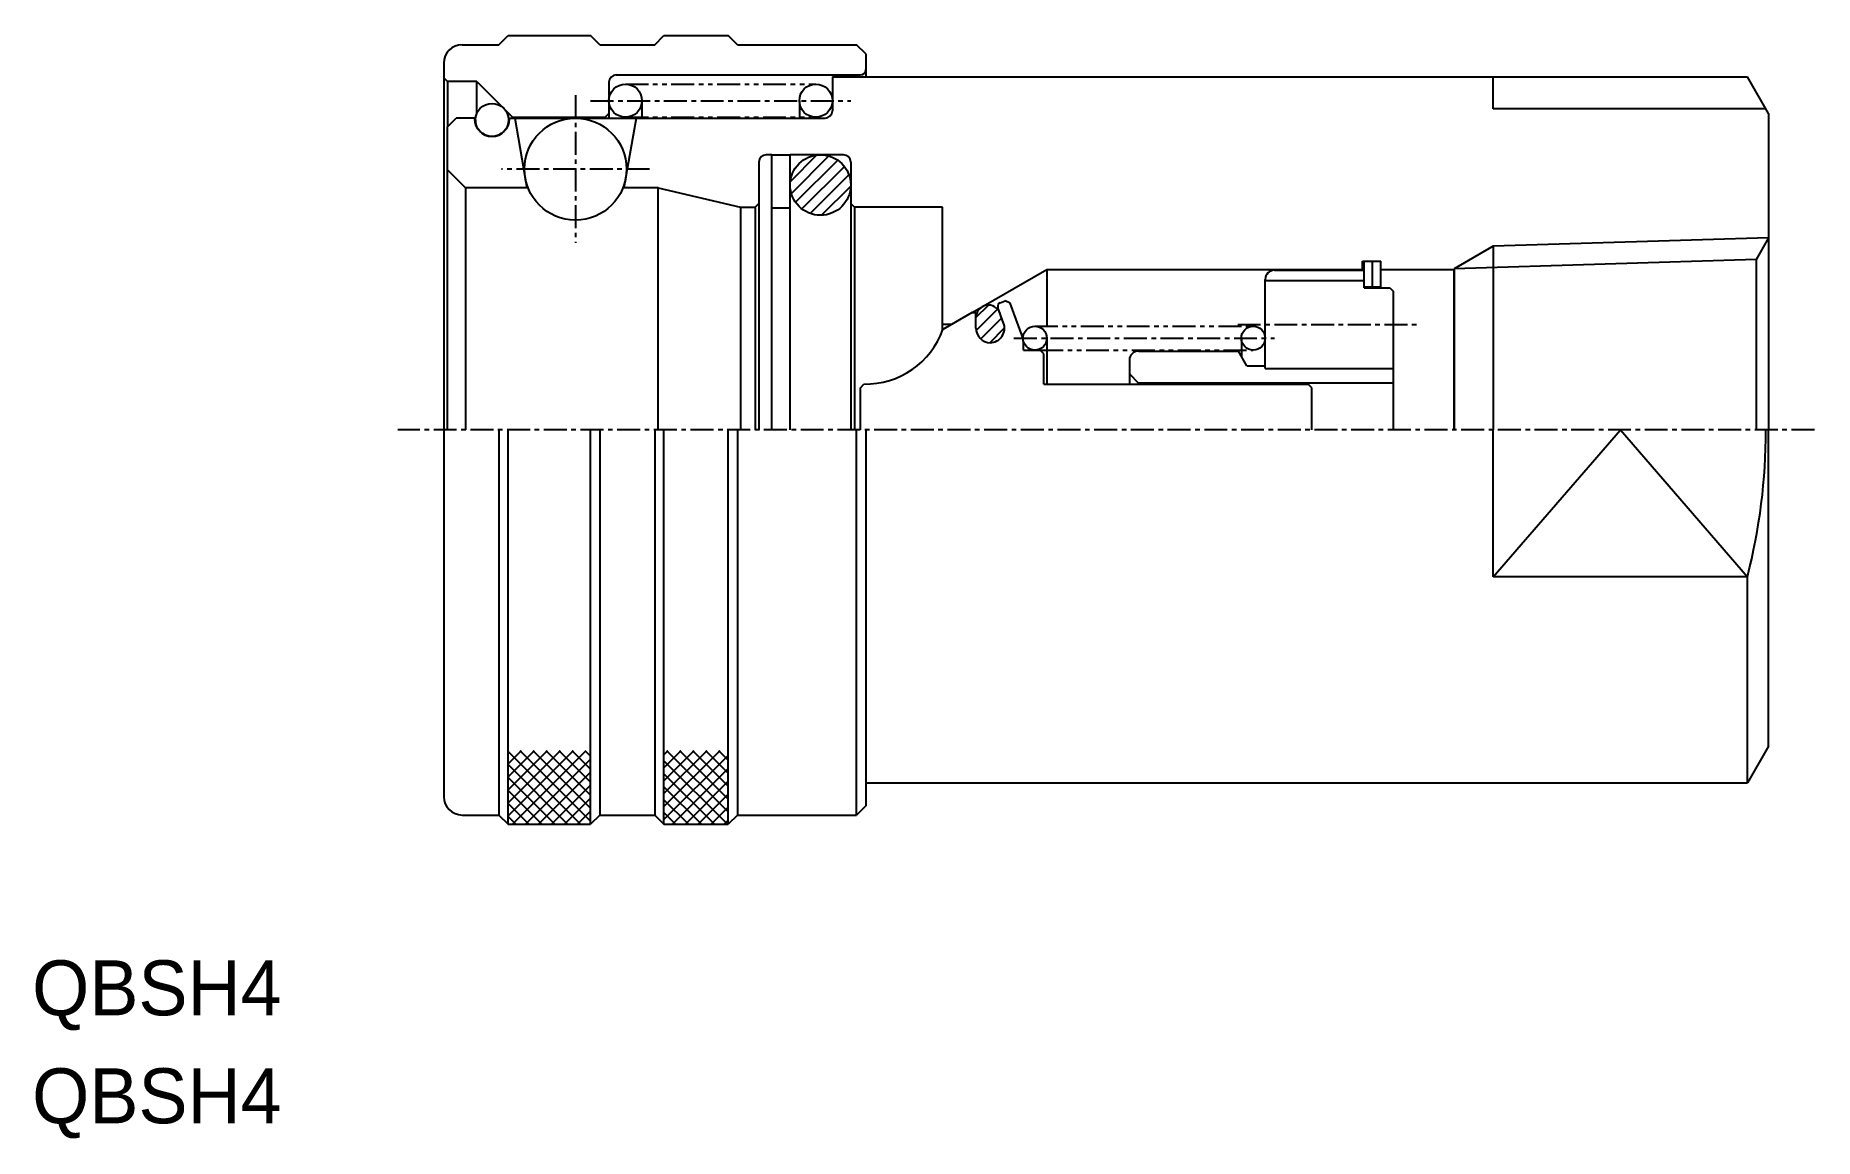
# Model space of a CAD drawing. Extents: x 100.3 to 197.2, y 154.1 to 214.3.
import ezdxf
from ezdxf.enums import TextEntityAlignment as Align

# ---------------------------------------------------------------- set-up
doc = ezdxf.new("R2010")
doc.units = 0
doc.linetypes.add('CENTER', pattern=[2, 1.25, -0.25, 0.25, -0.25])
doc.linetypes.add('PHANTOM', pattern=[2.5, 1.25, -0.25, 0.25, -0.25, 0.25, -0.25])
doc.layers.get('0').update_dxf_attribs({"linetype": 'CONTINUOUS'})
doc.layers.add('CENTER', color=1, linetype='CENTER')

msp = doc.modelspace()

# ---------------------------------------------------------------- linework, layer by layer
at = {"color": 7, "linetype": 'CONTINUOUS'}
for p, q in [((125.512, 213.774), (126.012, 214.274)), ((126.012, 214.274), (130.512, 214.274)), ((131.012, 213.774), (130.512, 214.274)), ((134.012, 213.774), (134.512, 214.274)), ((134.512, 214.274), (138.012, 214.274)), ((138.512, 213.774), (138.012, 214.274)), ((123.512, 213.774), (125.512, 213.774)), ((131.012, 213.774), (134.012, 213.774)), ((138.512, 213.774), (145.012, 213.774)), ((145.512, 213.274), (145.012, 213.774)), ((122.512, 212.774), (122.512, 192.774)), ((145.512, 213.274), (145.512, 212.024)), ((122.512, 211.974), (122.712, 211.774)), ((122.712, 211.774), (122.712, 209.297)), ((124.312, 211.774), (122.712, 211.774)), ((124.312, 211.774), (126.262, 209.824)), ((124.312, 210.029), (124.312, 211.774)), ((131.512, 211.724), (131.512, 209.774)), ((131.912, 212.124), (145.212, 212.124)), ((143.689, 212.024), (193.557, 212.024)), ((143.689, 212.024), (143.689, 210.174)), ((179.712, 210.274), (179.712, 212.024)), ((194.712, 210.024), (193.557, 212.024)), ((133.312, 210.724), (133.312, 209.774)), ((141.889, 210.724), (141.889, 209.774)), ((122.689, 209.274), (123.189, 209.774)), ((124.189, 209.774), (123.189, 209.774)), ((124.189, 209.774), (124.189, 209.724)), ((124.239, 209.674), (124.239, 209.42)), ((126.039, 209.674), (126.039, 209.42)), ((126.089, 209.774), (143.289, 209.774)), ((126.089, 209.774), (126.089, 209.724)), ((126.262, 209.824), (131.312, 209.824)), ((126.262, 209.824), (126.262, 209.774)), ((126.376, 209.774), (127.046, 205.974)), ((131.512, 210.024), (131.312, 209.824)), ((131.312, 209.824), (131.312, 209.774)), ((133.002, 209.774), (132.332, 205.974)), ((194.568, 210.274), (179.712, 210.274)), ((194.712, 210.024), (194.712, 192.774)), ((122.689, 209.274), (122.689, 192.774)), ((140.389, 207.774), (140.089, 207.774)), ((140.389, 192.774), (140.389, 207.774)), ((140.389, 207.774), (141.389, 207.774)), ((141.389, 192.774), (141.389, 207.774)), ((144.289, 207.774), (141.389, 207.774)), ((122.689, 206.974), (123.689, 205.974)), ((139.689, 207.374), (139.689, 192.774)), ((144.689, 207.374), (144.689, 192.774)), ((123.689, 205.974), (123.689, 192.774)), ((127.103, 205.974), (123.689, 205.974)), ((134.189, 205.974), (132.275, 205.974)), ((134.189, 192.774), (134.189, 205.974)), ((134.189, 205.974), (138.678, 204.924)), ((138.678, 204.924), (138.678, 192.774)), ((138.678, 204.924), (139.489, 204.924)), ((139.689, 205.124), (139.489, 204.924)), ((139.489, 204.924), (139.489, 192.774)), ((140.389, 204.874), (141.389, 204.874)), ((144.689, 205.124), (144.889, 204.924)), ((144.889, 204.924), (144.889, 192.774)), ((149.689, 204.924), (144.889, 204.924)), ((149.689, 198.18), (149.689, 204.924)), ((179.712, 202.783), (179.712, 192.774)), ((194.712, 203.252), (194.029, 202.068)), ((172.589, 201.974), (173.589, 201.974)), ((172.589, 201.474), (172.589, 201.974)), ((172.679, 201.474), (172.679, 201.974)), ((173.134, 200.524), (173.134, 201.974)), ((173.589, 200.524), (173.589, 201.974)), ((194.029, 202.068), (177.584, 201.555)), ((194.029, 202.068), (194.029, 192.774)), ((151.315, 199.174), (155.385, 201.524)), ((155.385, 201.524), (172.589, 201.524)), ((155.385, 201.524), (155.385, 198.424)), ((167.279, 196.124), (167.279, 200.974)), ((167.279, 200.924), (172.679, 200.924)), ((167.779, 201.474), (172.679, 201.474)), ((172.679, 200.524), (172.679, 201.474)), ((173.589, 201.524), (177.554, 201.524)), ((177.584, 201.555), (177.554, 201.524)), ((177.554, 201.524), (177.554, 192.774)), ((177.584, 201.555), (177.584, 192.774)), ((152.833, 199.707), (153.115, 199.81)), ((153.372, 199.69), (153.115, 199.81)), ((172.679, 200.574), (173.589, 200.574)), ((172.679, 200.524), (174.079, 200.524)), ((174.079, 200.524), (174.279, 200.324)), ((174.279, 192.774), (174.279, 200.324)), ((151.315, 199.174), (149.715, 198.25)), ((151.315, 199.174), (151.515, 199.174)), ((151.515, 198.324), (151.515, 199.174)), ((153.024, 198.598), (152.714, 199.451)), ((154.025, 197.896), (153.372, 199.69)), ((150.189, 198.524), (149.689, 198.524)), ((154.115, 197.124), (154.115, 197.383)), ((154.115, 197.124), (155.015, 197.124)), ((155.215, 196.924), (155.015, 197.124)), ((155.215, 195.274), (155.215, 196.924)), ((155.379, 197.774), (155.379, 195.274)), ((155.385, 197.124), (155.385, 195.274)), ((160.379, 197.074), (165.817, 197.074)), ((166.279, 196.274), (165.817, 197.074)), ((165.979, 197.774), (165.979, 196.794)), ((159.879, 196.574), (159.879, 195.274)), ((166.279, 196.274), (167.279, 196.274)), ((167.279, 196.124), (174.279, 196.124)), ((145.215, 195.074), (145.408, 195.267)), ((145.215, 192.774), (145.215, 195.074)), ((155.215, 195.274), (169.615, 195.274)), ((159.879, 195.824), (160.379, 195.324)), ((174.279, 195.324), (160.379, 195.324)), ((160.379, 195.324), (160.379, 195.274)), ((169.815, 195.074), (169.615, 195.274)), ((169.815, 192.774), (169.815, 195.074)), ((122.512, 192.774), (122.512, 172.774)), ((125.512, 192.774), (125.512, 171.774)), ((126.012, 171.274), (126.012, 192.774)), ((130.512, 171.274), (130.512, 192.774)), ((131.012, 192.774), (131.012, 171.774)), ((134.012, 192.774), (134.012, 171.774)), ((134.512, 171.274), (134.512, 192.774)), ((138.012, 171.274), (138.012, 192.774)), ((138.512, 192.774), (138.512, 171.774)), ((145.012, 171.774), (145.012, 192.774)), ((145.512, 192.774), (145.512, 172.274)), ((179.712, 184.755), (186.635, 192.774)), ((179.712, 184.755), (179.712, 192.774)), ((186.635, 192.774), (193.557, 184.755)), ((194.712, 175.524), (194.712, 192.774)), ((193.557, 184.755), (179.712, 184.755)), ((193.557, 173.524), (193.557, 184.755)), ((194.712, 175.524), (193.557, 173.524)), ((145.512, 173.524), (193.557, 173.524)), ((123.512, 171.774), (125.512, 171.774)), ((125.512, 171.774), (126.012, 171.274)), ((131.012, 171.774), (130.512, 171.274)), ((131.012, 171.774), (134.012, 171.774)), ((134.012, 171.774), (134.512, 171.274)), ((138.512, 171.774), (138.012, 171.274)), ((138.512, 171.774), (145.012, 171.774)), ((145.512, 172.274), (145.012, 171.774)), ((126.012, 171.274), (130.512, 171.274)), ((134.512, 171.274), (138.012, 171.274))]:
    msp.add_line(p, q, dxfattribs=at)
at = {"color": 3, "linetype": 'PHANTOM'}
for p, q in [((132.412, 211.624), (142.789, 211.624)), ((132.412, 209.824), (142.789, 209.824)), ((154.729, 198.424), (166.629, 198.424)), ((155.015, 197.124), (166.629, 197.124))]:
    msp.add_line(p, q, dxfattribs=at)
at = {"color": 3, "linetype": 'CONTINUOUS'}
for p, q in [((141.4, 206.314), (142.85, 207.763)), ((141.455, 205.662), (143.502, 207.708)), ((141.684, 205.183), (143.98, 207.48)), ((142.028, 204.82), (144.343, 207.135)), ((142.485, 204.57), (144.593, 206.678)), ((143.097, 204.475), (144.688, 206.066)), ((179.712, 202.783), (177.584, 201.555)), ((194.712, 203.252), (179.712, 202.783)), ((151.515, 198.893), (152.198, 199.576)), ((151.525, 198.196), (152.689, 199.36)), ((151.772, 197.736), (152.92, 198.884)), ((152.269, 197.526), (153.072, 198.329)), ((129.555, 175.274), (126.012, 171.731)), ((128.848, 175.274), (126.012, 172.438)), ((128.141, 175.274), (126.012, 173.146)), ((127.434, 175.274), (126.012, 173.853)), ((126.726, 175.274), (126.012, 174.56)), ((126.019, 175.274), (126.012, 175.267)), ((129.969, 171.274), (126.012, 175.231)), ((129.262, 171.274), (126.012, 174.524)), ((130.262, 175.274), (126.262, 171.274)), ((130.512, 171.438), (126.676, 175.274)), ((130.512, 174.817), (126.969, 171.274)), ((130.512, 172.146), (127.383, 175.274)), ((130.512, 172.853), (128.09, 175.274)), ((130.512, 173.56), (128.797, 175.274)), ((130.512, 174.267), (129.505, 175.274)), ((130.512, 174.974), (130.212, 175.274)), ((137.555, 175.274), (134.512, 172.231)), ((136.848, 175.274), (134.512, 172.938)), ((136.141, 175.274), (134.512, 173.646)), ((135.434, 175.274), (134.512, 174.353)), ((134.726, 175.274), (134.512, 175.06)), ((138.012, 175.024), (134.512, 171.524)), ((137.969, 171.274), (134.512, 174.731)), ((138.012, 171.938), (134.676, 175.274)), ((138.012, 172.646), (135.383, 175.274)), ((138.012, 173.353), (136.09, 175.274)), ((138.012, 174.06), (136.797, 175.274)), ((138.012, 174.767), (137.505, 175.274)), ((128.555, 171.274), (126.012, 173.817)), ((130.512, 174.11), (127.676, 171.274)), ((137.262, 171.274), (134.512, 174.024)), ((138.012, 174.317), (134.969, 171.274)), ((138.012, 173.61), (135.676, 171.274)), ((127.848, 171.274), (126.012, 173.11)), ((130.512, 173.403), (128.383, 171.274)), ((130.512, 172.696), (129.09, 171.274)), ((136.555, 171.274), (134.512, 173.317)), ((135.848, 171.274), (134.512, 172.61)), ((138.012, 172.903), (136.383, 171.274)), ((127.141, 171.274), (126.012, 172.403)), ((126.434, 171.274), (126.012, 171.696)), ((130.512, 171.989), (129.797, 171.274)), ((135.141, 171.274), (134.512, 171.903)), ((138.012, 172.196), (137.09, 171.274)), ((130.512, 171.282), (130.505, 171.274)), ((138.012, 171.489), (137.797, 171.274))]:
    msp.add_line(p, q, dxfattribs=at)
at = {"color": 7, "linetype": 'CONTINUOUS'}
for centre, radius in [((132.412, 210.724), 0.9), ((142.789, 210.724), 0.9), ((125.139, 209.674), 0.9), ((129.689, 206.994), 2.78), ((143.039, 206.124), 1.65), ((154.729, 197.774), 0.65), ((166.629, 197.774), 0.65)]:
    msp.add_circle(centre, radius, dxfattribs=at)
for centre, radius, start, end in [((123.512, 212.774), 1, 90, 180), ((145.212, 212.424), 0.3, 270, 0), ((131.912, 211.724), 0.4, 90, 180), ((125.139, 209.724), 0.95, 180, 0), ((143.289, 210.174), 0.4, 270, 0), ((140.089, 207.374), 0.4, 90, 180), ((144.289, 207.374), 0.4, 0, 90), ((167.779, 200.974), 0.5, 90, 180), ((152.193, 198.898), 0.678, 20, 180), ((152.902, 199.519), 0.2, 110, 200), ((145.478, 199.767), 4.5, 269.10588, 340.31169), ((152.315, 198.324), 0.8, 180, 268.47724), ((152.272, 198.324), 0.8, 271.52276, 20), ((152.615, 197.383), 1.5, 0, 20), ((160.379, 196.574), 0.5, 90, 180), ((162.236, 192.774), 32.332, 345.63849, 0), ((123.512, 172.774), 1, 180, 270)]:
    msp.add_arc(centre, radius, start, end, dxfattribs=at)
at = {"layer": 'CENTER', "color": 1, "linetype": 'CENTER'}
for p, q in [((129.689, 211.024), (129.689, 202.964)), ((130.512, 210.724), (144.689, 210.724)), ((133.719, 206.994), (125.659, 206.994)), ((165.779, 198.524), (175.779, 198.524)), ((153.579, 197.774), (167.779, 197.774)), ((197.212, 192.774), (120.012, 192.774))]:
    msp.add_line(p, q, dxfattribs=at)

# ---------------------------------------------------------------- texts
at = {"color": 7, "linetype": 'CONTINUOUS'}
for p in [(100.074, 159.95), (100.074, 154.062)]:
    msp.add_text('QBSH4', height=3, dxfattribs=at).set_placement(p, align=Align.BOTTOM_LEFT)

doc.saveas('drawing.dxf')
